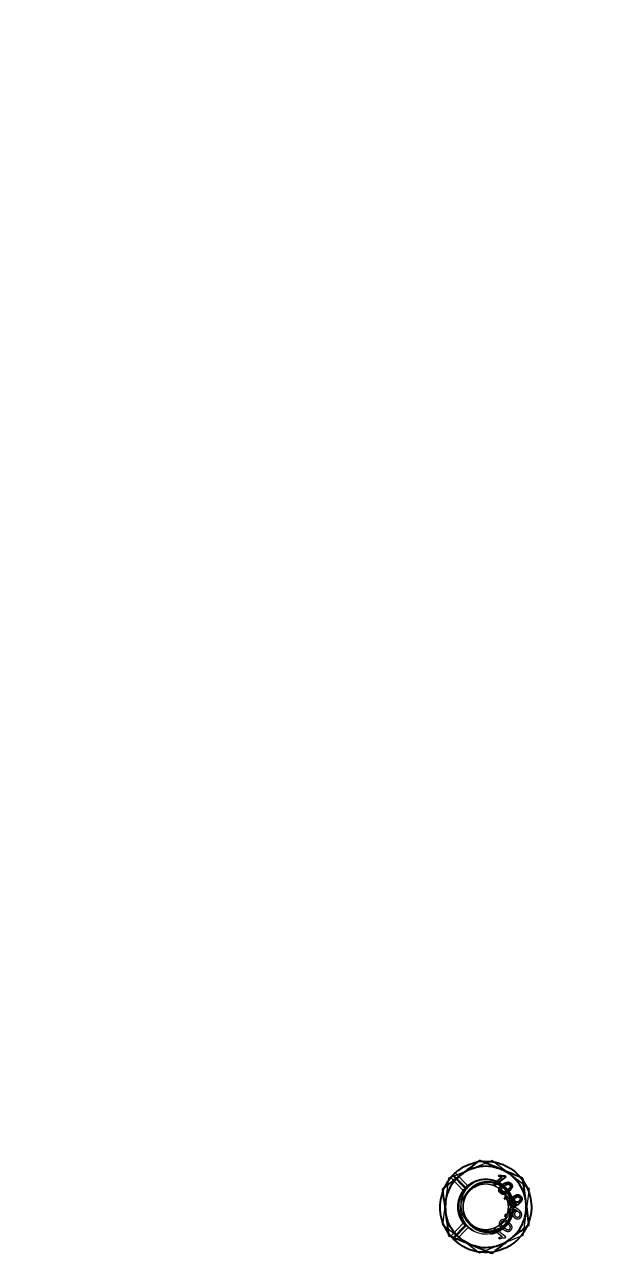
# Model space of a CAD drawing. Header units: millimetres. Extents: x 861 to 27901, y 673 to 17923.
# Drawn here: x 11227.5 to 11400, y 6204.1 to 6566.1 of the extents above; entities that cross this region are included whole.
import ezdxf

# ---------------------------------------------------------------- set-up
doc = ezdxf.new("R2010")
doc.units = ezdxf.units.MM
doc.header["$LTSCALE"] = 33.3
doc.linetypes.add('HIDDEN', pattern=[1.905, 1.27, -0.635])
doc.layers.add('CAPA_1', color=7, linetype='Continuous')
doc.styles.add('SLDTEXTSTYLE0', font='TXT', dxfattribs={"width": 0.75})
doc.dimstyles.new('SLDDIMSTYLE0', dxfattribs={"dimtxt": 66.6, "dimasz": 66.6, "dimexe": 0, "dimexo": 0.0625, "dimgap": 16.65, "dimtad": 2, "dimdec": 0, "dimlfac": 1.261261, "dimrnd": 1e-09, "dimzin": 12, "dimdsep": 46, "dimtxsty": 'SLDTEXTSTYLE0', "dimsah": 1, "dimcen": 0.09, "dimadec": 0, "dimazin": 3, "dimtfac": 1, "dimtdec": 0, "dimtofl": 0, "dimtmove": 0, "dimatfit": 3, "dimfxl": 1, "dimfrac": 2, "dimtolj": 1, "dimtzin": 12, "dimarcsym": 0})

# ---------------------------------------------------------------- blocks, each defined once
blk = doc.blocks.new('_D_13')
at = {"layer": 'CAPA_1', "transparency": 16777216}
for p, q in [((9823.17, 6912.25), (14695.32, 6912.25)), ((14662.02, 6912.25), (14662.02, 5357.98)), ((14240.18, 5357.98), (14695.32, 5357.98))]:
    blk.add_line(p, q, dxfattribs=at)
for points in [[(14662.02, 6912.25), (14651.77, 6845.65), (14672.27, 6845.65)], [(14662.02, 5357.98), (14672.27, 5424.58), (14651.77, 5424.58)]]:
    blk.add_solid(points, dxfattribs=at)
at = {"layer": 'CAPA_1', "transparency": 16777216, "insert": (14576.17, 6036.69), "char_height": 66.6, "attachment_point": 1, "rotation": 90, "style": 'SLDTEXTSTYLE0'}
blk.add_mtext('1960', dxfattribs=at)

msp = doc.modelspace()

# ---------------------------------------------------------------- linework, layer by layer
at = {"color": 1, "linetype": 'HIDDEN', "lineweight": 18}
for p, q in [((11351.75, 6227.84), (11364.45, 6233.08)), ((11358.1, 6230.46), (11356.74, 6229.67)), ((11358.1, 6230.46), (11359.58, 6230.85)), ((11360.53, 6232.67), (11359.65, 6232.45)), ((11360.25, 6232.64), (11361.49, 6232.8)), ((11362.13, 6232.78), (11360.79, 6232.71)), ((11375.33, 6224.7), (11364.45, 6233.08)), ((11365.68, 6230.85), (11367.05, 6230.48)), ((11351.75, 6227.84), (11349.94, 6214.23)), ((11356.01, 6224.28), (11352.35, 6228.03)), ((11352.88, 6228.64), (11352.51, 6228.15)), ((11356.52, 6224.91), (11352.88, 6228.64)), ((11353.12, 6228.88), (11353.7, 6229.43)), ((11356.75, 6225.16), (11353.12, 6228.88)), ((11354.17, 6229.78), (11353.7, 6229.43)), ((11353.7, 6229.43), (11357.33, 6225.71)), ((11369.89, 6228.89), (11370.97, 6227.8)), ((11373.75, 6226.86), (11372.64, 6228.31)), ((11372.85, 6228.11), (11373.61, 6227.13)), ((11350.12, 6224.19), (11349.9, 6223.42)), ((11350.03, 6223.99), (11350.51, 6225.14)), ((11350.84, 6225.67), (11350.21, 6224.41)), ((11356.75, 6225.16), (11357.33, 6225.71)), ((11357.33, 6225.71), (11357.47, 6225.8)), ((11360.09, 6225.58), (11360.25, 6225.66)), ((11367.02, 6226.03), (11367.47, 6225.75)), ((11367.65, 6225.58), (11367.47, 6225.75)), ((11375.33, 6224.7), (11373.52, 6211.09)), ((11351.24, 6222.51), (11350.84, 6221.03)), ((11351.24, 6216.41), (11350.84, 6217.91)), ((11357.26, 6215.64), (11357.64, 6215.11)), ((11368.46, 6217.28), (11368.14, 6216.87)), ((11368.14, 6216.87), (11368.56, 6216.55)), ((11368.87, 6216.97), (11368.46, 6217.28)), ((11369.76, 6217.34), (11370.12, 6217.72)), ((11370.29, 6217.55), (11370.49, 6218.43)), ((11371.67, 6218.44), (11371.75, 6218.38)), ((11374.42, 6217.89), (11374.02, 6216.41)), ((11374.96, 6214.27), (11375.38, 6215.56)), ((11360.82, 6205.85), (11349.94, 6214.23)), ((11351.63, 6211.85), (11353.19, 6209.99)), ((11352.35, 6210.89), (11351.66, 6211.8)), ((11356.01, 6214.64), (11352.35, 6210.89)), ((11356.52, 6214.01), (11353.11, 6210.52)), ((11356.75, 6213.77), (11353.45, 6210.39)), ((11353.7, 6209.49), (11357.33, 6213.22)), ((11356.87, 6213.66), (11355.98, 6214.69)), ((11356.01, 6214.64), (11356.52, 6214.01)), ((11365.28, 6213.15), (11364.96, 6212.73)), ((11364.96, 6212.73), (11367.47, 6210.8)), ((11368.5, 6210.66), (11365.28, 6213.15)), ((11367.18, 6213.01), (11367.71, 6213.39)), ((11368.6, 6214.24), (11367.47, 6213.18)), ((11374.43, 6213.27), (11374.86, 6214.03)), ((11375.23, 6214.94), (11374.76, 6213.79)), ((11355.38, 6210.04), (11354.3, 6211.13)), ((11373.52, 6211.09), (11360.82, 6205.85)), ((11367.17, 6208.47), (11365.68, 6208.07)), ((11367.47, 6210.8), (11366.42, 6210.42)), ((11366.42, 6210.42), (11366.8, 6210.12)), ((11368.3, 6210.4), (11368.5, 6210.66)), ((11363.26, 6206.14), (11365.09, 6206.31)), ((11365.02, 6206.29), (11363.78, 6206.13))]:
    msp.add_line(p, q, dxfattribs=at)
at = {"color": 7, "linetype": 'Continuous', "lineweight": 25}
for p, q in [((11364.96, 6226.19), (11367.47, 6228.13)), ((11368.5, 6228.26), (11365.28, 6225.78)), ((11366.42, 6228.51), (11366.8, 6228.8)), ((11367.47, 6228.13), (11366.42, 6228.51)), ((11368.3, 6228.53), (11368.5, 6228.26)), ((11365.28, 6225.78), (11364.96, 6226.19)), ((11368.14, 6222.06), (11368.56, 6222.37)), ((11368.46, 6221.64), (11368.14, 6222.06)), ((11368.87, 6221.96), (11368.46, 6221.64)), ((11368.56, 6222.37), (11368.87, 6221.96)), ((11369.76, 6221.59), (11370.12, 6221.2)), ((11371.67, 6220.49), (11371.75, 6220.55)), ((11352.88, 6210.29), (11352.35, 6210.89)), ((11353.11, 6210.52), (11352.88, 6210.29)), ((11353.45, 6210.39), (11353.12, 6210.05))]:
    msp.add_line(p, q, dxfattribs=at)
at = {"color": 1, "linetype": 'HIDDEN', "lineweight": 18}
msp.add_arc((11362.63, 6219.46), 7.93, 37.5876, 307.5876, dxfattribs=at)
at = {"color": 7, "linetype": 'Continuous', "lineweight": 25}
for points in [[(11350.51, 6225.14), (11351.03, 6226.07), (11352.06, 6227.94), (11354.4, 6230.16), (11357.14, 6231.85), (11359.21, 6232.37), (11360.25, 6232.64)], [(11367.17, 6230.46), (11366.18, 6230.78), (11364.2, 6231.43), (11361.05, 6231.37), (11357.99, 6230.6), (11356.25, 6229.46), (11355.38, 6228.89)], [(11361.49, 6232.8), (11362.55, 6232.82), (11364.69, 6232.86), (11367.78, 6231.94), (11370.62, 6230.41), (11372.11, 6228.88), (11372.85, 6228.11)], [(11374.42, 6221.03), (11374.21, 6222.05), (11373.78, 6224.09), (11372.15, 6226.79), (11369.96, 6229.05), (11368.1, 6229.99), (11367.17, 6230.46)], [(11355.38, 6228.89), (11354.6, 6228.19), (11353.05, 6226.8), (11351.53, 6224.04), (11350.67, 6221.01), (11350.79, 6218.93), (11350.84, 6217.89)], [(11373.61, 6227.13), (11374.16, 6226.21), (11375.26, 6224.38), (11376.01, 6221.25), (11376.11, 6218.02), (11375.52, 6215.97), (11375.23, 6214.94)], [(11351.66, 6211.8), (11351.11, 6212.71), (11350.01, 6214.55), (11349.25, 6217.68), (11349.16, 6220.9), (11349.74, 6222.96), (11350.03, 6223.99)], [(11369.89, 6210.04), (11370.66, 6210.73), (11372.21, 6212.13), (11373.74, 6214.88), (11374.6, 6217.91), (11374.48, 6219.99), (11374.42, 6221.03)], [(11358.1, 6208.47), (11357.17, 6208.94), (11355.31, 6209.87), (11353.11, 6212.14), (11351.49, 6214.84), (11351.06, 6216.87), (11350.84, 6217.89)], [(11374.76, 6213.79), (11374.24, 6212.85), (11373.21, 6210.99), (11370.87, 6208.77), (11368.12, 6207.07), (11366.05, 6206.55), (11365.02, 6206.29)], [(11363.78, 6206.13), (11362.8, 6206.1), (11360.84, 6206.06), (11357.98, 6206.81), (11355.31, 6208.09), (11353.85, 6209.4), (11353.12, 6210.05)], [(11358.1, 6208.47), (11359.09, 6208.15), (11361.07, 6207.5), (11364.22, 6207.56), (11367.28, 6208.33), (11369.02, 6209.47), (11369.89, 6210.04)]]:
    msp.add_open_spline(points, degree=3, dxfattribs=at)
for points, knots in [([(11360.82, 6233.08), (11359.87, 6232.34), (11358.08, 6230.97), (11356.24, 6229.55), (11355.38, 6228.89)], [0, 0, 0, 0, 0.532771, 1, 1, 1, 1]), ([(11367.17, 6230.46), (11366.16, 6230.87), (11364.01, 6231.76), (11361.93, 6232.62), (11360.82, 6233.08)], [0, 0, 0, 0, 0.467229, 1, 1, 1, 1]), ([(11373.52, 6227.84), (11372.41, 6228.3), (11370.32, 6229.16), (11368.17, 6230.04), (11367.17, 6230.46)], [0, 0, 0, 0, 0.532771, 1, 1, 1, 1]), ([(11355.38, 6228.89), (11354.52, 6228.22), (11352.67, 6226.81), (11350.89, 6225.43), (11349.94, 6224.7)], [0, 0, 0, 0, 0.467229, 1, 1, 1, 1]), ([(11366.8, 6228.8), (11367.04, 6228.7), (11367.52, 6228.49), (11368.04, 6228.52), (11368.3, 6228.53)], [0, 0, 0, 0, 0.500866, 1, 1, 1, 1]), ([(11367.66, 6225.97), (11367.85, 6226.11), (11368.22, 6226.38), (11368.76, 6226.62), (11369.22, 6226.68), (11369.56, 6226.63), (11369.87, 6226.46), (11370.02, 6226.28), (11370.09, 6226.2)], [0, 0, 0, 0, 0.250482, 0.500346, 0.631705, 0.750221, 0.874987, 1, 1, 1, 1]), ([(11374.42, 6221.03), (11374.28, 6222.11), (11373.97, 6224.42), (11373.67, 6226.65), (11373.52, 6227.84)], [0, 0, 0, 0, 0.467229, 1, 1, 1, 1]), ([(11349.94, 6224.7), (11350.1, 6223.51), (11350.39, 6221.28), (11350.7, 6218.97), (11350.84, 6217.89)], [0, 0, 0, 0, 0.532771, 1, 1, 1, 1]), ([(11366.83, 6223.68), (11366.73, 6223.82), (11366.59, 6224.04), (11366.55, 6224.34), (11366.56, 6224.51), (11366.57, 6224.6), (11366.58, 6224.64)], [0, 0, 0, 0, 0.4987953, 0.7491483, 0.8745764, 1, 1, 1, 1]), ([(11366.58, 6224.64), (11366.64, 6224.77), (11366.74, 6225.05), (11367.1, 6225.51), (11367.44, 6225.78), (11367.66, 6225.97)], [0, 0, 0, 0, 0.249754, 0.499871, 1, 1, 1, 1]), ([(11369.26, 6223.9), (11369.07, 6223.77), (11368.7, 6223.5), (11368.17, 6223.25), (11367.71, 6223.19), (11367.36, 6223.24), (11367.05, 6223.42), (11366.9, 6223.59), (11366.83, 6223.68)], [0, 0, 0, 0, 0.250476, 0.500347, 0.625768, 0.750176, 0.87497, 1, 1, 1, 1]), ([(11367.2, 6223.97), (11367.15, 6224.04), (11367.07, 6224.18), (11367.06, 6224.43), (11367.11, 6224.68), (11367.4, 6225.09), (11367.72, 6225.35), (11367.98, 6225.56)], [0, 0, 0, 0, 0.1246964, 0.2494617, 0.3744323, 0.4996371, 1, 1, 1, 1]), ([(11368.94, 6224.32), (11368.67, 6224.12), (11368.34, 6223.87), (11367.87, 6223.7), (11367.62, 6223.71), (11367.37, 6223.78), (11367.26, 6223.91), (11367.2, 6223.97)], [0, 0, 0, 0, 0.50041, 0.625613, 0.75058, 0.875344, 1, 1, 1, 1]), ([(11367.98, 6225.56), (11368.16, 6225.69), (11368.44, 6225.89), (11368.84, 6226.1), (11369.06, 6226.15), (11369.17, 6226.17)], [0, 0, 0, 0, 0.500372, 0.750515, 1, 1, 1, 1]), ([(11369.72, 6225.91), (11369.76, 6225.84), (11369.85, 6225.7), (11369.87, 6225.44), (11369.8, 6225.2), (11369.53, 6224.78), (11369.2, 6224.52), (11368.94, 6224.32)], [0, 0, 0, 0, 0.124745, 0.249484, 0.374471, 0.499648, 1, 1, 1, 1]), ([(11369.17, 6226.17), (11369.22, 6226.17), (11369.33, 6226.17), (11369.48, 6226.12), (11369.62, 6226.03), (11369.68, 6225.95), (11369.72, 6225.91)], [0, 0, 0, 0, 0.2501585, 0.5001556, 0.7500324, 1, 1, 1, 1]), ([(11370.09, 6226.2), (11370.16, 6226.1), (11370.29, 6225.91), (11370.38, 6225.57), (11370.35, 6225.22), (11370.05, 6224.58), (11369.61, 6224.2), (11369.26, 6223.9)], [0, 0, 0, 0, 0.125373, 0.250644, 0.375698, 0.501113, 1, 1, 1, 1]), ([(11370.76, 6220.97), (11370.71, 6221.03), (11370.62, 6221.17), (11370.54, 6221.4), (11370.52, 6221.65), (11370.55, 6221.89), (11370.62, 6222.12), (11370.79, 6222.41), (11370.97, 6222.57), (11371.09, 6222.68)], [0, 0, 0, 0, 0.125074, 0.250064, 0.373261, 0.500199, 0.624296, 0.750369, 1, 1, 1, 1]), ([(11371.09, 6222.68), (11371.24, 6222.78), (11371.45, 6222.92), (11371.79, 6223), (11372.05, 6223.01), (11372.31, 6222.96), (11372.63, 6222.83), (11372.81, 6222.64), (11372.93, 6222.52)], [0, 0, 0, 0, 0.249869, 0.376454, 0.500348, 0.627239, 0.750824, 1, 1, 1, 1]), ([(11369.61, 6220.06), (11369.54, 6220.18), (11369.42, 6220.36), (11369.36, 6220.64), (11369.36, 6220.92), (11369.47, 6221.27), (11369.66, 6221.48), (11369.76, 6221.59)], [0, 0, 0, 0, 0.249859, 0.375718, 0.500481, 0.749846, 1, 1, 1, 1]), ([(11372.21, 6220.25), (11372.01, 6220.1), (11371.62, 6219.81), (11371.04, 6219.57), (11370.55, 6219.53), (11370.18, 6219.6), (11369.86, 6219.78), (11369.7, 6219.96), (11369.61, 6220.06)], [0, 0, 0, 0, 0.2504849, 0.5001185, 0.6278992, 0.7500924, 0.8749937, 1, 1, 1, 1]), ([(11370.12, 6221.2), (11370.06, 6221.13), (11369.95, 6221.01), (11369.87, 6220.82), (11369.86, 6220.66), (11369.89, 6220.54), (11369.93, 6220.42), (11369.98, 6220.36), (11370, 6220.32)], [0, 0, 0, 0, 0.276477, 0.499318, 0.623718, 0.749496, 0.874756, 1, 1, 1, 1]), ([(11370, 6220.32), (11370.06, 6220.26), (11370.16, 6220.15), (11370.38, 6220.04), (11370.61, 6220), (11371.07, 6220.11), (11371.41, 6220.32), (11371.67, 6220.49)], [0, 0, 0, 0, 0.125207, 0.25031, 0.375339, 0.50062, 1, 1, 1, 1]), ([(11371.75, 6220.55), (11371.66, 6220.55), (11371.47, 6220.54), (11371.2, 6220.62), (11370.95, 6220.75), (11370.82, 6220.9), (11370.76, 6220.97)], [0, 0, 0, 0, 0.248943, 0.49945, 0.750285, 1, 1, 1, 1]), ([(11371.23, 6221.13), (11371.17, 6221.22), (11371.08, 6221.35), (11371.04, 6221.56), (11371.05, 6221.72), (11371.09, 6221.88), (11371.19, 6222.07), (11371.31, 6222.18), (11371.39, 6222.25)], [0, 0, 0, 0, 0.249521, 0.373851, 0.499889, 0.624096, 0.750315, 1, 1, 1, 1]), ([(11372.38, 6221.03), (11372.29, 6220.97), (11372.15, 6220.88), (11371.94, 6220.82), (11371.78, 6220.81), (11371.62, 6220.84), (11371.41, 6220.93), (11371.3, 6221.05), (11371.23, 6221.13)], [0, 0, 0, 0, 0.249976, 0.378222, 0.500342, 0.627452, 0.750811, 1, 1, 1, 1]), ([(11371.39, 6222.25), (11371.49, 6222.31), (11371.67, 6222.44), (11371.97, 6222.49), (11372.19, 6222.45), (11372.41, 6222.37), (11372.52, 6222.25), (11372.6, 6222.17)], [0, 0, 0, 0, 0.25025, 0.499842, 0.629576, 0.750665, 1, 1, 1, 1]), ([(11372.93, 6222.52), (11372.99, 6222.42), (11373.11, 6222.23), (11373.2, 6221.9), (11373.2, 6221.56), (11373.07, 6221.13), (11372.73, 6220.67), (11372.38, 6220.39), (11372.21, 6220.25)], [0, 0, 0, 0, 0.125064, 0.25009, 0.37511, 0.500169, 0.749441, 1, 1, 1, 1]), ([(11372.6, 6222.17), (11372.66, 6222.07), (11372.75, 6221.93), (11372.77, 6221.72), (11372.75, 6221.55), (11372.7, 6221.4), (11372.58, 6221.21), (11372.46, 6221.1), (11372.38, 6221.03)], [0, 0, 0, 0, 0.2490169, 0.3721384, 0.4993655, 0.6235619, 0.7498927, 1, 1, 1, 1]), ([(11375.33, 6214.23), (11375.17, 6215.42), (11374.87, 6217.65), (11374.57, 6219.96), (11374.42, 6221.03)], [0, 0, 0, 0, 0.532771, 1, 1, 1, 1]), ([(11350.84, 6217.89), (11350.99, 6216.82), (11351.3, 6214.51), (11351.59, 6212.28), (11351.75, 6211.09)], [0, 0, 0, 0, 0.467229, 1, 1, 1, 1]), ([(11369.89, 6210.04), (11370.75, 6210.7), (11372.59, 6212.12), (11374.38, 6213.5), (11375.33, 6214.23)], [0, 0, 0, 0, 0.467229, 1, 1, 1, 1]), ([(11351.75, 6211.09), (11352.86, 6210.63), (11354.94, 6209.77), (11357.09, 6208.88), (11358.1, 6208.47)], [0, 0, 0, 0, 0.532771, 1, 1, 1, 1]), ([(11358.1, 6208.47), (11359.1, 6208.05), (11361.25, 6207.17), (11363.34, 6206.31), (11364.45, 6205.85)], [0, 0, 0, 0, 0.467229, 1, 1, 1, 1]), ([(11364.45, 6205.85), (11365.4, 6206.58), (11367.18, 6207.96), (11369.03, 6209.38), (11369.89, 6210.04)], [0, 0, 0, 0, 0.532771, 1, 1, 1, 1])]:
    msp.add_open_spline(points, degree=3, knots=knots, dxfattribs=at)
at = {"color": 1, "linetype": 'HIDDEN', "lineweight": 18}
for points, knots in [([(11355.51, 6228.97), (11355.48, 6228.95), (11354.99, 6228.67), (11354.63, 6228.22), (11354.3, 6227.8)], [0, 0, 0, 0, 0.071301, 1, 1, 1, 1]), ([(11359.4, 6226.7), (11358.64, 6226.19), (11357.37, 6225.35), (11356.03, 6223.4), (11355.27, 6221.22), (11355.28, 6218.66), (11356.2, 6216.29), (11357.52, 6214.58), (11358.65, 6214.07), (11359, 6213.91)], [0, 0, 0, 0, 0.172544, 0.287961, 0.445426, 0.6059, 0.76529, 0.926774, 1, 1, 1, 1]), ([(11356.05, 6220.33), (11356.1, 6220.8), (11356.2, 6221.72), (11356.81, 6223.28), (11357.93, 6224.85), (11359.67, 6226.14), (11361.65, 6226.85), (11363.75, 6226.99), (11365.81, 6226.53), (11367.59, 6225.61), (11368.5, 6224.71), (11368.92, 6224.3)], [0, 0, 0, 0, 0.081677, 0.1613492, 0.2910351, 0.4131477, 0.5342207, 0.6547644, 0.7763452, 0.8988378, 1, 1, 1, 1]), ([(11370.49, 6220.5), (11370.4, 6220.87), (11370.22, 6221.61), (11369.79, 6222.56), (11369.28, 6223.39), (11368.7, 6224.15), (11367.77, 6225.07), (11366.79, 6225.7), (11365.93, 6226.08), (11365.45, 6226.26), (11364.93, 6226.42), (11363.91, 6226.63), (11362.37, 6226.67), (11360.42, 6226.16), (11358.85, 6225.29), (11358.18, 6224.45), (11357.92, 6224.14)], [0, 0, 0, 0, 0.069953, 0.139917, 0.190193, 0.248551, 0.31488, 0.430247, 0.459214, 0.488206, 0.524206, 0.559732, 0.679274, 0.802425, 0.926677, 1, 1, 1, 1]), ([(11369.89, 6219.57), (11369.9, 6220.07), (11369.92, 6221.45), (11369.2, 6223.45), (11367.72, 6225.52), (11366.31, 6226.37), (11365.48, 6226.86)], [0, 0, 0, 0, 0.165547, 0.45872, 0.685305, 1, 1, 1, 1]), ([(11359.4, 6212.22), (11358.64, 6212.73), (11357.37, 6213.58), (11356.03, 6215.53), (11355.27, 6217.7), (11355.28, 6220.26), (11356.19, 6222.65), (11357.75, 6224.55), (11359.17, 6225.16), (11359.8, 6225.43)], [0, 0, 0, 0, 0.163193, 0.272354, 0.421286, 0.573063, 0.723815, 0.876546, 1, 1, 1, 1]), ([(11357.37, 6215.41), (11357.57, 6215.18), (11358.05, 6214.6), (11358.76, 6214.04), (11359.41, 6213.65), (11359.87, 6213.41), (11360.45, 6213.18), (11360.89, 6213.05), (11361.13, 6212.99), (11361.13, 6212.99), (11361.13, 6212.99), (11361.13, 6212.99), (11361.14, 6212.99), (11361.14, 6212.99), (11361.15, 6212.99), (11361.16, 6212.99), (11361.19, 6212.98), (11361.26, 6212.97), (11361.47, 6212.92), (11362.18, 6212.81), (11362.99, 6212.8), (11363.78, 6212.92), (11364.23, 6213.01), (11364.74, 6213.16), (11365.19, 6213.33), (11365.46, 6213.45), (11365.73, 6213.59), (11366.08, 6213.78), (11366.55, 6214.09), (11367, 6214.45), (11367.39, 6214.82), (11367.77, 6215.24), (11368.16, 6215.76), (11368.46, 6216.27), (11368.63, 6216.61), (11368.76, 6216.88), (11368.9, 6217.25), (11369.07, 6217.8), (11369.19, 6218.35), (11369.26, 6218.95), (11369.28, 6219.55), (11369.25, 6220.1), (11369.19, 6220.58), (11369.12, 6220.92), (11369.07, 6221.12), (11369, 6221.37), (11368.88, 6221.74), (11368.68, 6222.23), (11368.46, 6222.66), (11368.25, 6223.02), (11367.9, 6223.53), (11367.36, 6224.17), (11366.56, 6224.85), (11365.78, 6225.33), (11365.05, 6225.66), (11364.35, 6225.89), (11363.65, 6226.04), (11362.93, 6226.11), (11361.7, 6226.1), (11359.94, 6225.68), (11358.02, 6224.41), (11356.57, 6222.57), (11356.22, 6221.08), (11356.05, 6220.33)], [0, 0, 0, 0, 0.025018, 0.062505, 0.073457, 0.087536, 0.104741, 0.12507, 0.12508, 0.125088, 0.125103, 0.125129, 0.125176, 0.125264, 0.125429, 0.125753, 0.126422, 0.127908, 0.131491, 0.144058, 0.187539, 0.197474, 0.209566, 0.225509, 0.240805, 0.248969, 0.250106, 0.265748, 0.281391, 0.297034, 0.312676, 0.325838, 0.344007, 0.365974, 0.374124, 0.375253, 0.390902, 0.40655, 0.422199, 0.437847, 0.456199, 0.471384, 0.483402, 0.495485, 0.499868, 0.500438, 0.516867, 0.531646, 0.544773, 0.556248, 0.566071, 0.595236, 0.625559, 0.651348, 0.670843, 0.691622, 0.711565, 0.729805, 0.750654, 0.81299, 0.875327, 0.937663, 1, 1, 1, 1]), ([(11365.34, 6225.53), (11365.76, 6225.35), (11366.6, 6225), (11368.04, 6223.9), (11369.37, 6222.09), (11369.97, 6219.83), (11369.9, 6217.53), (11369.21, 6215.48), (11367.72, 6213.4), (11366.3, 6212.56), (11365.48, 6212.06)], [0, 0, 0, 0, 0.0794974, 0.1589907, 0.3151349, 0.4619446, 0.5603215, 0.714796, 0.8341851, 1, 1, 1, 1]), ([(11365.34, 6213.4), (11365.76, 6213.58), (11366.6, 6213.93), (11368.04, 6215.03), (11369.41, 6216.82), (11369.74, 6218.53), (11369.89, 6219.36)], [0, 0, 0, 0, 0.172574, 0.345139, 0.684098, 1, 1, 1, 1]), ([(11372.21, 6218.68), (11372.01, 6218.83), (11371.62, 6219.11), (11371.04, 6219.36), (11370.55, 6219.4), (11370.18, 6219.32), (11369.86, 6219.15), (11369.7, 6218.96), (11369.61, 6218.87)], [0, 0, 0, 0, 0.250485, 0.500118, 0.62804, 0.750092, 0.874994, 1, 1, 1, 1]), ([(11374.02, 6222.51), (11374.22, 6222.02), (11374.43, 6221.48), (11374.43, 6220.92), (11374.43, 6220.88)], [0, 0, 0, 0, 0.928699, 1, 1, 1, 1]), ([(11356.05, 6218.59), (11356.1, 6218.13), (11356.2, 6217.21), (11356.81, 6215.64), (11357.93, 6214.08), (11359.67, 6212.79), (11361.65, 6212.07), (11363.75, 6211.93), (11365.81, 6212.4), (11367.59, 6213.31), (11368.5, 6214.22), (11368.92, 6214.63)], [0, 0, 0, 0, 0.081677, 0.161349, 0.291035, 0.413148, 0.534221, 0.654765, 0.776346, 0.898839, 1, 1, 1, 1]), ([(11370.49, 6218.42), (11370.4, 6218.05), (11370.22, 6217.31), (11369.79, 6216.37), (11369.28, 6215.53), (11368.7, 6214.78), (11367.77, 6213.86), (11366.79, 6213.23), (11365.93, 6212.84), (11365.45, 6212.66), (11364.93, 6212.51), (11363.91, 6212.3), (11362.37, 6212.25), (11360.42, 6212.76), (11358.63, 6213.8), (11357.79, 6214.87), (11357.37, 6215.41)], [0, 0, 0, 0, 0.066556, 0.133122, 0.180955, 0.236479, 0.299586, 0.40935, 0.43691, 0.464494, 0.498745, 0.532545, 0.646281, 0.763453, 0.88167, 1, 1, 1, 1]), ([(11369.26, 6215.02), (11369.07, 6215.16), (11368.7, 6215.43), (11368.17, 6215.67), (11367.71, 6215.74), (11367.36, 6215.68), (11367.05, 6215.51), (11366.9, 6215.33), (11366.83, 6215.25)], [0, 0, 0, 0, 0.250476, 0.500347, 0.625768, 0.750176, 0.87497, 1, 1, 1, 1]), ([(11369.26, 6215.02), (11369.07, 6215.16), (11368.7, 6215.43), (11368.17, 6215.67), (11367.71, 6215.74), (11367.36, 6215.68), (11367.05, 6215.51), (11366.9, 6215.33), (11366.83, 6215.25)], [0, 0, 0, 0, 0.2504715, 0.5003388, 0.6261881, 0.7501805, 0.8749718, 1, 1, 1, 1]), ([(11367.47, 6213.18), (11367.75, 6213.41), (11368.1, 6213.71), (11368.46, 6214.08), (11368.68, 6214.33), (11368.93, 6214.64), (11369.23, 6215.06), (11369.69, 6215.79), (11370.2, 6216.9), (11370.4, 6217.92), (11370.49, 6218.42)], [0, 0, 0, 0, 0.174168, 0.224334, 0.249848, 0.333258, 0.41667, 0.500084, 0.750043, 1, 1, 1, 1]), ([(11369.61, 6218.87), (11369.54, 6218.75), (11369.42, 6218.57), (11369.36, 6218.29), (11369.36, 6218.01), (11369.47, 6217.66), (11369.66, 6217.45), (11369.76, 6217.34)], [0, 0, 0, 0, 0.249859, 0.375956, 0.500482, 0.749847, 1, 1, 1, 1]), ([(11370.12, 6217.72), (11370.06, 6217.79), (11369.95, 6217.92), (11369.87, 6218.11), (11369.86, 6218.27), (11369.89, 6218.43), (11369.96, 6218.53), (11370, 6218.6)], [0, 0, 0, 0, 0.277074, 0.499914, 0.624834, 0.750381, 1, 1, 1, 1]), ([(11370, 6218.6), (11370.06, 6218.66), (11370.16, 6218.78), (11370.38, 6218.89), (11370.61, 6218.92), (11371.07, 6218.82), (11371.41, 6218.61), (11371.67, 6218.44)], [0, 0, 0, 0, 0.125207, 0.25031, 0.375339, 0.50062, 1, 1, 1, 1]), ([(11370.76, 6217.96), (11370.74, 6217.93), (11370.69, 6217.86), (11370.61, 6217.72), (11370.54, 6217.53), (11370.52, 6217.28), (11370.55, 6217.04), (11370.62, 6216.8), (11370.79, 6216.52), (11370.97, 6216.35), (11371.09, 6216.25)], [0, 0, 0, 0, 0.062611, 0.125226, 0.250194, 0.373586, 0.500286, 0.62458, 0.750412, 1, 1, 1, 1]), ([(11371.75, 6218.38), (11371.66, 6218.38), (11371.47, 6218.39), (11371.2, 6218.3), (11370.95, 6218.17), (11370.82, 6218.03), (11370.76, 6217.96)], [0, 0, 0, 0, 0.24954, 0.50198, 0.751372, 1, 1, 1, 1]), ([(11371.23, 6217.8), (11371.17, 6217.71), (11371.08, 6217.58), (11371.04, 6217.36), (11371.05, 6217.2), (11371.09, 6217.05), (11371.19, 6216.86), (11371.31, 6216.75), (11371.39, 6216.68)], [0, 0, 0, 0, 0.24952, 0.373528, 0.499888, 0.62379, 0.750316, 1, 1, 1, 1]), ([(11371.09, 6216.25), (11371.24, 6216.15), (11371.46, 6216), (11371.79, 6215.92), (11372.05, 6215.92), (11372.31, 6215.96), (11372.63, 6216.09), (11372.81, 6216.28), (11372.93, 6216.41)], [0, 0, 0, 0, 0.249869, 0.376654, 0.500348, 0.627459, 0.750824, 1, 1, 1, 1]), ([(11372.38, 6217.89), (11372.29, 6217.95), (11372.15, 6218.05), (11371.94, 6218.1), (11371.78, 6218.11), (11371.62, 6218.08), (11371.41, 6218), (11371.3, 6217.88), (11371.23, 6217.8)], [0, 0, 0, 0, 0.249977, 0.377915, 0.500342, 0.627106, 0.750811, 1, 1, 1, 1]), ([(11371.39, 6216.68), (11371.49, 6216.61), (11371.67, 6216.49), (11371.97, 6216.44), (11372.19, 6216.47), (11372.41, 6216.55), (11372.52, 6216.68), (11372.6, 6216.76)], [0, 0, 0, 0, 0.25025, 0.499841, 0.629288, 0.750666, 1, 1, 1, 1]), ([(11372.93, 6216.41), (11372.99, 6216.5), (11373.11, 6216.69), (11373.2, 6217.02), (11373.2, 6217.36), (11373.07, 6217.8), (11372.73, 6218.26), (11372.38, 6218.54), (11372.21, 6218.68)], [0, 0, 0, 0, 0.125064, 0.25009, 0.37511, 0.500169, 0.749441, 1, 1, 1, 1]), ([(11372.6, 6216.76), (11372.66, 6216.85), (11372.75, 6216.99), (11372.77, 6217.21), (11372.75, 6217.37), (11372.7, 6217.53), (11372.58, 6217.71), (11372.46, 6217.82), (11372.38, 6217.89)], [0, 0, 0, 0, 0.249017, 0.371845, 0.499365, 0.623226, 0.749892, 1, 1, 1, 1]), ([(11366.83, 6215.25), (11366.73, 6215.1), (11366.59, 6214.88), (11366.54, 6214.54), (11366.57, 6214.37), (11366.58, 6214.29)], [0, 0, 0, 0, 0.499036, 0.74951, 1, 1, 1, 1]), ([(11366.83, 6215.25), (11366.73, 6215.1), (11366.59, 6214.88), (11366.55, 6214.58), (11366.56, 6214.41), (11366.57, 6214.33), (11366.58, 6214.29)], [0, 0, 0, 0, 0.498795, 0.749148, 0.874576, 1, 1, 1, 1]), ([(11366.58, 6214.29), (11366.64, 6214.15), (11366.74, 6213.88), (11367.1, 6213.42), (11367.44, 6213.14), (11367.66, 6212.96)], [0, 0, 0, 0, 0.249754, 0.499871, 1, 1, 1, 1]), ([(11367.2, 6214.96), (11367.15, 6214.89), (11367.07, 6214.75), (11367.06, 6214.49), (11367.11, 6214.25), (11367.4, 6213.83), (11367.72, 6213.57), (11367.98, 6213.37)], [0, 0, 0, 0, 0.124696, 0.249462, 0.374432, 0.499637, 1, 1, 1, 1]), ([(11368.94, 6214.61), (11368.67, 6214.81), (11368.34, 6215.06), (11367.87, 6215.22), (11367.62, 6215.22), (11367.37, 6215.14), (11367.26, 6215.02), (11367.2, 6214.96)], [0, 0, 0, 0, 0.5004095, 0.6256126, 0.7505797, 0.8753437, 1, 1, 1, 1]), ([(11367.66, 6212.96), (11367.85, 6212.82), (11368.22, 6212.55), (11368.76, 6212.3), (11369.22, 6212.24), (11369.56, 6212.3), (11369.87, 6212.47), (11370.02, 6212.64), (11370.09, 6212.73)], [0, 0, 0, 0, 0.250482, 0.500345, 0.631866, 0.750221, 0.874987, 1, 1, 1, 1]), ([(11367.98, 6213.37), (11368.16, 6213.24), (11368.44, 6213.04), (11368.84, 6212.82), (11369.06, 6212.78), (11369.17, 6212.75)], [0, 0, 0, 0, 0.500372, 0.750515, 1, 1, 1, 1]), ([(11369.72, 6213.01), (11369.76, 6213.08), (11369.85, 6213.23), (11369.87, 6213.48), (11369.8, 6213.73), (11369.53, 6214.14), (11369.2, 6214.4), (11368.94, 6214.61)], [0, 0, 0, 0, 0.124745, 0.249484, 0.374471, 0.499648, 1, 1, 1, 1]), ([(11369.17, 6212.75), (11369.22, 6212.76), (11369.33, 6212.76), (11369.48, 6212.81), (11369.59, 6212.88), (11369.67, 6212.95), (11369.7, 6212.99), (11369.72, 6213.01)], [0, 0, 0, 0, 0.250055, 0.499949, 0.749722, 0.874857, 1, 1, 1, 1]), ([(11370.09, 6212.73), (11370.16, 6212.83), (11370.29, 6213.02), (11370.38, 6213.36), (11370.35, 6213.71), (11370.05, 6214.34), (11369.61, 6214.72), (11369.26, 6215.02)], [0, 0, 0, 0, 0.1253733, 0.2506437, 0.3756975, 0.5011132, 1, 1, 1, 1]), ([(11359.58, 6208.07), (11359.05, 6208.15), (11358.48, 6208.24), (11358, 6208.52), (11357.96, 6208.54)], [0, 0, 0, 0, 0.928699, 1, 1, 1, 1]), ([(11366.8, 6210.12), (11367.04, 6210.23), (11367.52, 6210.43), (11368.04, 6210.41), (11368.3, 6210.4)], [0, 0, 0, 0, 0.5008657, 1, 1, 1, 1]), ([(11370.97, 6211.13), (11370.64, 6210.71), (11370.28, 6210.25), (11369.79, 6209.98), (11369.75, 6209.96)], [0, 0, 0, 0, 0.928699, 1, 1, 1, 1])]:
    msp.add_open_spline(points, degree=3, knots=knots, dxfattribs=at)
for points in [[(11356.01, 6214.64), (11355.73, 6215.08), (11355.16, 6215.97), (11354.64, 6217.46), (11354.4, 6219.02), (11354.47, 6220.6), (11354.84, 6222.14), (11355.49, 6223.58), (11356.41, 6224.86), (11357.55, 6225.95), (11358.89, 6226.8), (11360.35, 6227.38), (11361.91, 6227.67), (11363.49, 6227.66), (11365.04, 6227.35), (11366.5, 6226.74), (11367.81, 6225.87), (11368.94, 6224.77), (11369.84, 6223.47), (11370.47, 6222.02), (11370.81, 6220.48), (11370.85, 6218.9), (11370.6, 6217.34), (11370.04, 6215.86), (11369.22, 6214.51), (11368.15, 6213.34), (11366.88, 6212.4), (11365.46, 6211.72), (11363.93, 6211.33), (11362.35, 6211.23), (11360.79, 6211.43), (11359.29, 6211.93), (11357.9, 6212.7), (11357.13, 6213.41), (11356.75, 6213.77)], [(11357.37, 6215.41), (11356.92, 6216.16), (11356.02, 6217.66), (11355.89, 6220.35), (11356.72, 6222.86), (11358.48, 6224.86), (11360.86, 6226.04), (11363.51, 6226.22), (11366.03, 6225.37), (11368.03, 6223.62), (11369.21, 6221.24), (11369.39, 6218.58), (11368.54, 6216.06), (11366.79, 6214.06), (11364.4, 6212.88), (11361.76, 6212.71), (11359.2, 6213.53), (11357.98, 6214.78), (11357.37, 6215.41)], [(11368.92, 6224.3), (11369.21, 6223.87), (11369.8, 6223.01), (11370.33, 6221.53), (11370.61, 6219.98), (11370.53, 6218.94), (11370.49, 6218.42)], [(11357.37, 6215.41), (11357.12, 6215.77), (11356.63, 6216.49), (11356.18, 6217.73), (11355.95, 6219.03), (11356.02, 6219.9), (11356.05, 6220.33)]]:
    msp.add_open_spline(points, degree=3, dxfattribs=at)

# ---------------------------------------------------------------- dimensions: what is measured, and where the dimension line sits
at = {"layer": 'CAPA_1'}
dim = msp.add_linear_dim(base=(14662.02, 5357.98), p1=(9780.88, 6912.25), p2=(14197.89, 5357.98), angle=90, dimstyle='SLDDIMSTYLE0', dxfattribs=at)
dim.commit()
dim.dimension.update_dxf_attribs({"geometry": '_D_13', "text_midpoint": (14662.02, 6135.11), "dimtype": 160})

doc.saveas('drawing.dxf')
